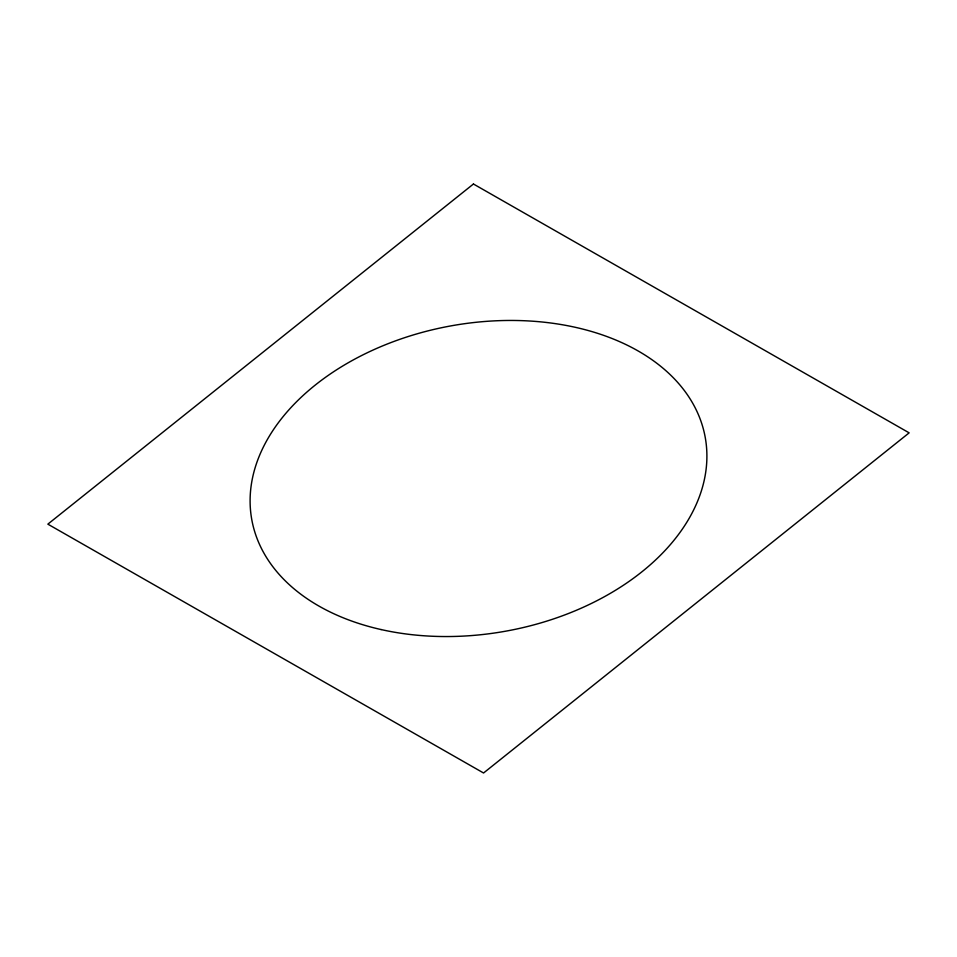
<?xml version="1.0" encoding="UTF-8"?>
<svg xmlns="http://www.w3.org/2000/svg" width="957" height="957" viewBox="0 0 957 957"><rect width="100%" height="100%" fill="white"/><g stroke="black" fill="none" stroke-linecap="round" stroke-linejoin="round"><path stroke-width="1.44" d="M473.44 184.007L47.85 524.149L483.56 772.993L909.15 432.851L473.44 184.007M381.125 629.562A230.422 155.082 -10.3 0 0 706.11 443.211A230.422 155.082 -10.3 0 0 348.264 362.727A230.422 155.082 -10.3 0 0 381.125 629.562"/></g></svg>
